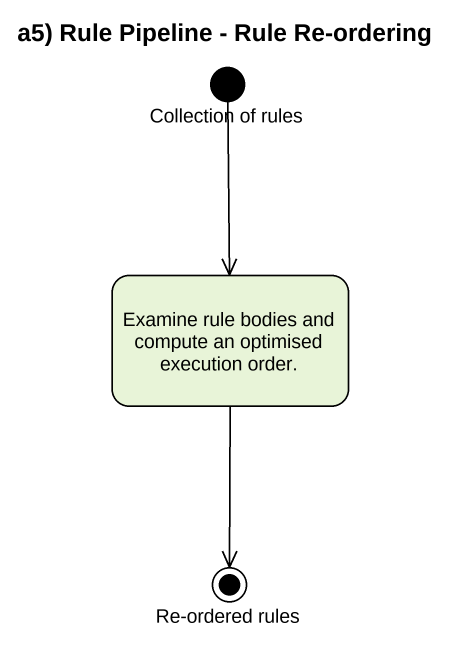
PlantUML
@startuml
title a5) Rule Pipeline - Rule Re-ordering
hide empty description
state "Collection of rules" as Collection_of_rules <<start>>
state "Examine rule bodies and compute an optimised execution order." as Examine_rule_bodies_and
state "Re-ordered rules" as Re_ordered_rules <<end>>
Collection_of_rules --> Examine_rule_bodies_and
Examine_rule_bodies_and --> Re_ordered_rules
@enduml
